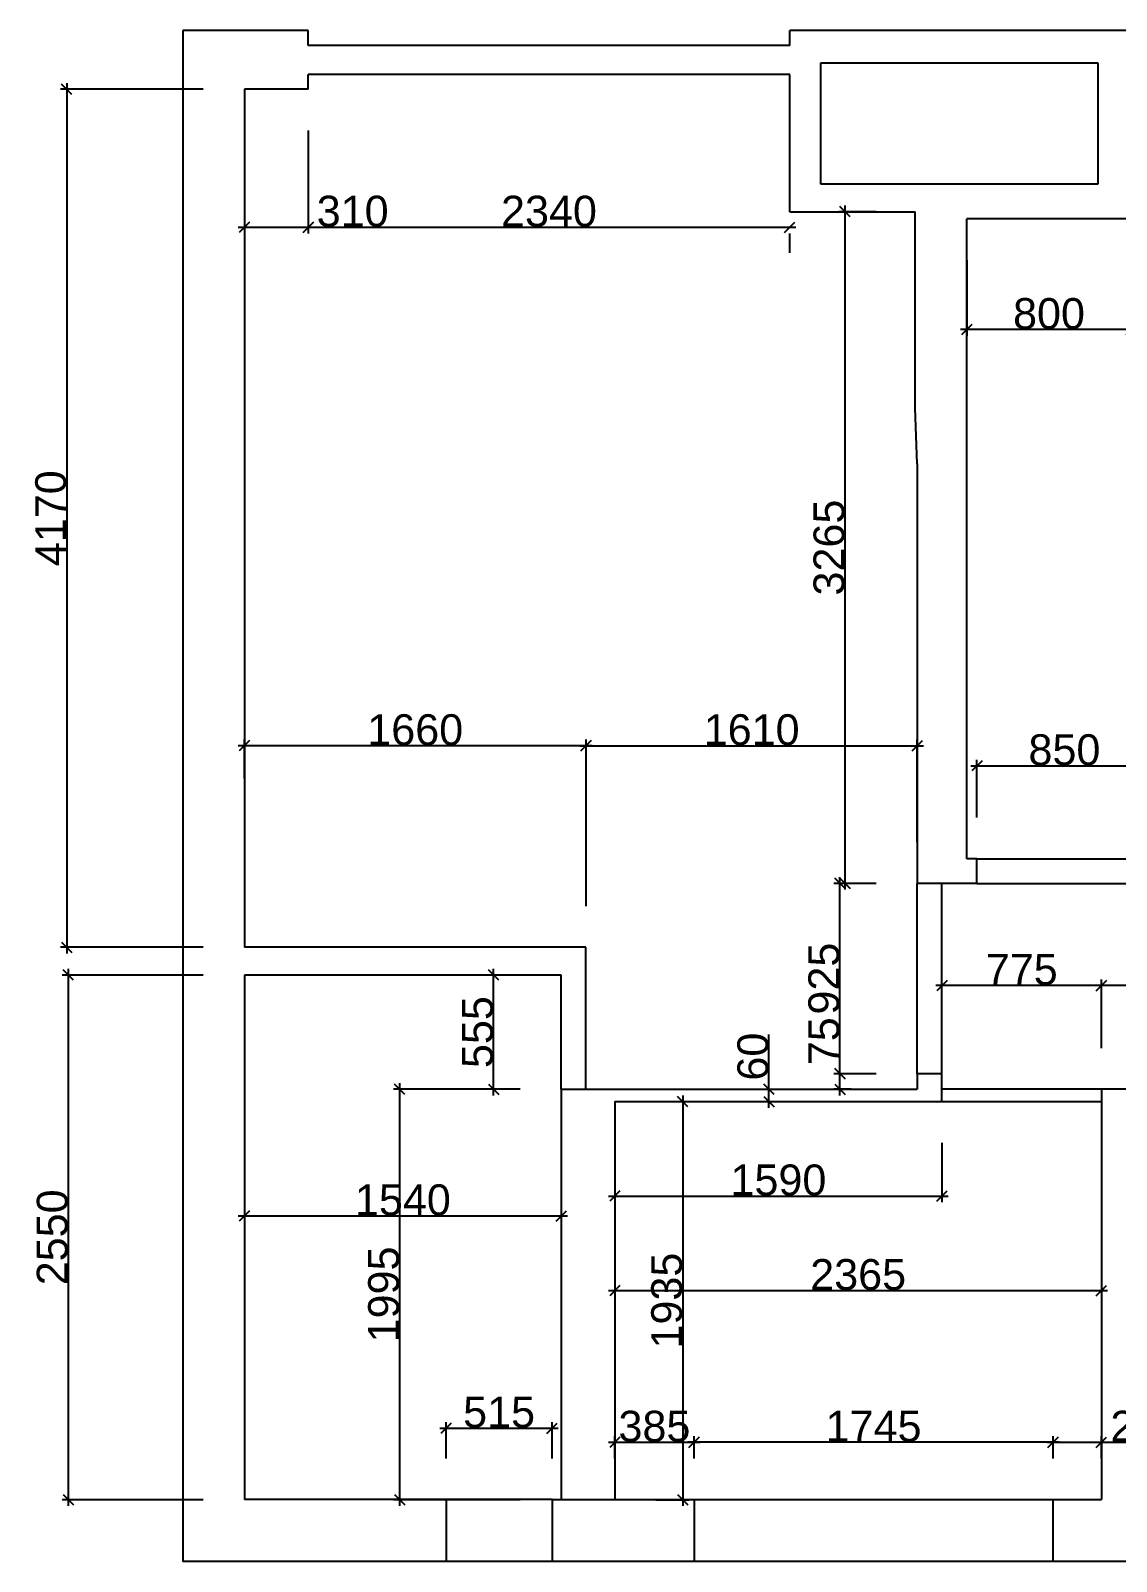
# Model space of a CAD drawing. Header units: millimetres. Extents: x -1666 to 220555, y -7114 to 28673.
# Drawn here: x 41979 to 47256, y 20098 to 27538 of the extents above; entities that cross this region are included whole.
import ezdxf

# ---------------------------------------------------------------- set-up
doc = ezdxf.new("R2010")
doc.units = ezdxf.units.MM
doc.header["$LTSCALE"] = 80
doc.styles.get("Standard").update_dxf_attribs({"font": 'arial.ttf'})
doc.dimstyles.new('ISO-25', dxfattribs={"dimtxt": 150, "dimasz": 50, "dimexe": 30, "dimexo": 200, "dimtad": 1, "dimtxsty": 'Standard', "dimblk": 'OBLIQUE', "dimcen": 2.5, "dimdle": 30, "dimclrd": 3, "dimclre": 3, "dimclrt": 3, "dimadec": 0, "dimazin": 0, "dimtfac": 1, "dimtmove": 0, "dimatfit": 3, "dimfxl": 1, "dimtfillclr": 3, "dimarcsym": 0})

# ---------------------------------------------------------------- blocks, each defined once
blk = doc.blocks.new('_Oblique')
at = {"color": 0, "linetype": 'ByBlock', "lineweight": -2}
blk.add_line((-0.5, -0.5), (0.5, 0.5), dxfattribs=at)
blk = doc.blocks.new('*D313')
at = {"color": 3, "lineweight": -2, "transparency": 16777216}
for p, q in [((47183.2, 22592.8), (47183.2, 22926.6)), ((48408.2, 22592.8), (48408.2, 22926.6)), ((48438.2, 22896.6), (47153.2, 22896.6))]:
    blk.add_line(p, q, dxfattribs=at)
at = {"layer": 'Defpoints', "color": 0, "transparency": 16777216}
for p in [(47183.2, 22896.6), (47183.2, 22392.8), (48408.2, 22392.8)]:
    blk.add_point(p, dxfattribs=at)
at = {"color": 3, "lineweight": -2, "transparency": 16777216, "xscale": 50, "yscale": 50, "zscale": 50, "rotation": 180}
blk.add_blockref('_Oblique', (47183.2, 22896.6), dxfattribs=at)
at = {"color": 3, "lineweight": -2, "transparency": 16777216, "xscale": 50, "yscale": 50, "zscale": 50}
blk.add_blockref('_Oblique', (48408.2, 22896.6), dxfattribs=at)
at = {"color": 3, "transparency": 16777216, "insert": (47795.7, 22973.8), "char_height": 150, "attachment_point": 5}
blk.add_mtext('1225', dxfattribs=at)
blk = doc.blocks.new('*D314')
at = {"color": 3, "lineweight": -2, "transparency": 16777216}
for p, q in [((46408.2, 22592.8), (46408.2, 22926.6)), ((47183.2, 22592.8), (47183.2, 22926.6)), ((47213.2, 22896.6), (46378.2, 22896.6))]:
    blk.add_line(p, q, dxfattribs=at)
at = {"layer": 'Defpoints', "color": 0, "transparency": 16777216}
for p in [(46408.2, 22896.6), (46408.2, 22392.8), (47183.2, 22392.8)]:
    blk.add_point(p, dxfattribs=at)
at = {"color": 3, "lineweight": -2, "transparency": 16777216, "xscale": 50, "yscale": 50, "zscale": 50, "rotation": 180}
blk.add_blockref('_Oblique', (46408.2, 22896.6), dxfattribs=at)
at = {"color": 3, "lineweight": -2, "transparency": 16777216, "xscale": 50, "yscale": 50, "zscale": 50}
blk.add_blockref('_Oblique', (47183.2, 22896.6), dxfattribs=at)
at = {"color": 3, "transparency": 16777216, "insert": (46795.7, 22973.5), "char_height": 150, "attachment_point": 5}
blk.add_mtext('775', dxfattribs=at)
blk = doc.blocks.new('*D315')
at = {"color": 3, "lineweight": -2, "transparency": 16777216}
for p, q in [((46548.2, 23964.4), (47458.2, 23964.4)), ((46578.2, 23712.8), (46578.2, 23994.4)), ((47428.2, 23712.8), (47428.2, 23994.4))]:
    blk.add_line(p, q, dxfattribs=at)
at = {"layer": 'Defpoints', "color": 0, "transparency": 16777216}
for p in [(47428.2, 23964.4), (46578.2, 23512.8), (47428.2, 23512.8)]:
    blk.add_point(p, dxfattribs=at)
at = {"color": 3, "lineweight": -2, "transparency": 16777216, "xscale": 50, "yscale": 50, "zscale": 50, "rotation": 180}
blk.add_blockref('_Oblique', (46578.2, 23964.4), dxfattribs=at)
at = {"color": 3, "lineweight": -2, "transparency": 16777216, "xscale": 50, "yscale": 50, "zscale": 50}
blk.add_blockref('_Oblique', (47428.2, 23964.4), dxfattribs=at)
at = {"color": 3, "transparency": 16777216, "insert": (47003.2, 24041.7), "char_height": 150, "attachment_point": 5}
blk.add_mtext('850', dxfattribs=at)
blk = doc.blocks.new('*D318')
at = {"color": 3, "lineweight": -2, "transparency": 16777216}
for p, q in [((45567, 22392.8), (45567, 22659.3)), ((45440.1, 22392.8), (45597, 22392.8)), ((45440.1, 22332.8), (45597, 22332.8)), ((45567, 22302.8), (45567, 22392.8))]:
    blk.add_line(p, q, dxfattribs=at)
at = {"layer": 'Defpoints', "color": 0, "transparency": 16777216}
for p in [(45240.1, 22392.8), (45240.1, 22332.8), (45567, 22392.8)]:
    blk.add_point(p, dxfattribs=at)
at = {"color": 3, "lineweight": -2, "transparency": 16777216, "xscale": 50, "yscale": 50, "zscale": 50}
for p, rotation in [((45567, 22392.8), 90), ((45567, 22332.8), 270)]:
    blk.add_blockref('_Oblique', p, dxfattribs=dict(at, rotation=rotation))
at = {"color": 3, "transparency": 16777216, "insert": (45489.8, 22551.1), "char_height": 150, "attachment_point": 5, "rotation": 90}
blk.add_mtext('60', dxfattribs=at)
blk = doc.blocks.new('*D319')
at = {"color": 3, "lineweight": -2, "transparency": 16777216}
for p, q in [((44358.2, 22947.8), (44199.2, 22947.8)), ((44229.2, 22362.8), (44229.2, 22977.8)), ((44358.2, 22392.8), (44199.2, 22392.8))]:
    blk.add_line(p, q, dxfattribs=at)
at = {"layer": 'Defpoints', "color": 0, "transparency": 16777216}
for p in [(44229.2, 22947.8), (44558.2, 22947.8), (44558.2, 22392.8)]:
    blk.add_point(p, dxfattribs=at)
at = {"color": 3, "lineweight": -2, "transparency": 16777216, "xscale": 50, "yscale": 50, "zscale": 50}
for p, rotation in [((44229.2, 22947.8), 90), ((44229.2, 22392.8), 270)]:
    blk.add_blockref('_Oblique', p, dxfattribs=dict(at, rotation=rotation))
at = {"color": 3, "transparency": 16777216, "insert": (44152.3, 22670.3), "char_height": 150, "attachment_point": 5, "rotation": 90}
blk.add_mtext('555', dxfattribs=at)
blk = doc.blocks.new('*D320')
at = {"color": 3, "lineweight": -2, "transparency": 16777216}
for p, q in [((45912, 22467.8), (45912, 22733.9)), ((46088.2, 22467.8), (45882, 22467.8)), ((45912, 22362.8), (45912, 22467.8)), ((45966.3, 22392.8), (45882, 22392.8))]:
    blk.add_line(p, q, dxfattribs=at)
at = {"layer": 'Defpoints', "color": 0, "transparency": 16777216}
for p in [(45912, 22467.8), (46288.2, 22467.8), (46166.3, 22392.8)]:
    blk.add_point(p, dxfattribs=at)
at = {"color": 3, "lineweight": -2, "transparency": 16777216, "xscale": 50, "yscale": 50, "zscale": 50}
for p, rotation in [((45912, 22467.8), 90), ((45912, 22392.8), 270)]:
    blk.add_blockref('_Oblique', p, dxfattribs=dict(at, rotation=rotation))
at = {"color": 3, "transparency": 16777216, "insert": (45835.1, 22625.9), "char_height": 150, "attachment_point": 5, "rotation": 90}
blk.add_mtext('75', dxfattribs=at)
blk = doc.blocks.new('*D321')
at = {"color": 3, "lineweight": -2, "transparency": 16777216}
for p, q in [((46088.2, 23392.8), (45882, 23392.8)), ((45912, 22437.8), (45912, 23422.8)), ((46088.2, 22467.8), (45882, 22467.8))]:
    blk.add_line(p, q, dxfattribs=at)
at = {"layer": 'Defpoints', "color": 0, "transparency": 16777216}
for p in [(45912, 23392.8), (46288.2, 23392.8), (46288.2, 22467.8)]:
    blk.add_point(p, dxfattribs=at)
at = {"color": 3, "lineweight": -2, "transparency": 16777216, "xscale": 50, "yscale": 50, "zscale": 50}
for p, rotation in [((45912, 23392.8), 90), ((45912, 22467.8), 270)]:
    blk.add_blockref('_Oblique', p, dxfattribs=dict(at, rotation=rotation))
at = {"color": 3, "transparency": 16777216, "insert": (45834.8, 22930.3), "char_height": 150, "attachment_point": 5, "rotation": 90}
blk.add_mtext('925', dxfattribs=at)
blk = doc.blocks.new('*D322')
at = {"color": 3, "lineweight": -2, "transparency": 16777216}
for p, q in [((46088.2, 26657.8), (45907, 26657.8)), ((45937, 23362.8), (45937, 26687.8)), ((46088.2, 23392.8), (45907, 23392.8))]:
    blk.add_line(p, q, dxfattribs=at)
at = {"layer": 'Defpoints', "color": 0, "transparency": 16777216}
for p in [(45937, 26657.8), (46288.2, 26657.8), (46288.2, 23392.8)]:
    blk.add_point(p, dxfattribs=at)
at = {"color": 3, "lineweight": -2, "transparency": 16777216, "xscale": 50, "yscale": 50, "zscale": 50}
for p, rotation in [((45937, 26657.8), 90), ((45937, 23392.8), 270)]:
    blk.add_blockref('_Oblique', p, dxfattribs=dict(at, rotation=rotation))
at = {"color": 3, "transparency": 16777216, "insert": (45859.8, 25025.3), "char_height": 150, "attachment_point": 5, "rotation": 90}
blk.add_mtext('3265', dxfattribs=at)
blk = doc.blocks.new('*D323')
at = {"color": 3, "lineweight": -2, "transparency": 16777216}
for p, q in [((44648.2, 24061.8), (46318.2, 24061.8)), ((44678.2, 23282.8), (44678.2, 24091.8)), ((46288.2, 23592.8), (46288.2, 24091.8))]:
    blk.add_line(p, q, dxfattribs=at)
at = {"layer": 'Defpoints', "color": 0, "transparency": 16777216}
for p in [(46288.2, 24061.8), (46288.2, 23392.8), (44678.2, 23082.8)]:
    blk.add_point(p, dxfattribs=at)
at = {"color": 3, "lineweight": -2, "transparency": 16777216, "xscale": 50, "yscale": 50, "zscale": 50, "rotation": 180}
blk.add_blockref('_Oblique', (44678.2, 24061.8), dxfattribs=at)
at = {"color": 3, "lineweight": -2, "transparency": 16777216, "xscale": 50, "yscale": 50, "zscale": 50}
blk.add_blockref('_Oblique', (46288.2, 24061.8), dxfattribs=at)
at = {"color": 3, "transparency": 16777216, "insert": (45483.2, 24139.1), "char_height": 150, "attachment_point": 5}
blk.add_mtext('1610', dxfattribs=at)
blk = doc.blocks.new('*D324')
at = {"color": 3, "lineweight": -2, "transparency": 16777216}
for p, q in [((44708.2, 24061.8), (42988.2, 24061.8)), ((43018.2, 23902.5), (43018.2, 24091.8)), ((44678.2, 23282.8), (44678.2, 24091.8))]:
    blk.add_line(p, q, dxfattribs=at)
at = {"layer": 'Defpoints', "color": 0, "transparency": 16777216}
for p in [(43018.2, 24061.8), (43018.2, 23702.5), (44678.2, 23082.8)]:
    blk.add_point(p, dxfattribs=at)
at = {"color": 3, "lineweight": -2, "transparency": 16777216, "xscale": 50, "yscale": 50, "zscale": 50, "rotation": 180}
blk.add_blockref('_Oblique', (43018.2, 24061.8), dxfattribs=at)
at = {"color": 3, "lineweight": -2, "transparency": 16777216, "xscale": 50, "yscale": 50, "zscale": 50}
blk.add_blockref('_Oblique', (44678.2, 24061.8), dxfattribs=at)
at = {"color": 3, "transparency": 16777216, "insert": (43848.2, 24139.1), "char_height": 150, "attachment_point": 5}
blk.add_mtext('1660', dxfattribs=at)
blk = doc.blocks.new('*D325')
at = {"color": 3, "lineweight": -2, "transparency": 16777216}
for p, q in [((43018.2, 27052.8), (43018.2, 26552.2)), ((43328.2, 27052.8), (43328.2, 26552.2)), ((42988.2, 26582.2), (43328.2, 26582.2)), ((43328.2, 26582.2), (43710.2, 26582.2))]:
    blk.add_line(p, q, dxfattribs=at)
at = {"layer": 'Defpoints', "color": 0, "transparency": 16777216}
for p in [(43018.2, 27252.8), (43328.2, 27252.8), (43328.2, 26582.2)]:
    blk.add_point(p, dxfattribs=at)
at = {"color": 3, "lineweight": -2, "transparency": 16777216, "xscale": 50, "yscale": 50, "zscale": 50, "rotation": 180}
blk.add_blockref('_Oblique', (43018.2, 26582.2), dxfattribs=at)
at = {"color": 3, "lineweight": -2, "transparency": 16777216, "xscale": 50, "yscale": 50, "zscale": 50}
blk.add_blockref('_Oblique', (43328.2, 26582.2), dxfattribs=at)
at = {"color": 3, "transparency": 16777216, "insert": (43544.2, 26659.4), "char_height": 150, "attachment_point": 5}
blk.add_mtext('310', dxfattribs=at)
blk = doc.blocks.new('*D326')
at = {"color": 3, "lineweight": -2, "transparency": 16777216}
for p, q in [((43328.2, 26782.2), (43328.2, 26612.2)), ((43298.2, 26582.2), (45698.2, 26582.2)), ((45668.2, 26457.8), (45668.2, 26552.2))]:
    blk.add_line(p, q, dxfattribs=at)
at = {"layer": 'Defpoints', "color": 0, "transparency": 16777216}
for p in [(45668.2, 26657.8), (43328.2, 26582.2), (45668.2, 26582.2)]:
    blk.add_point(p, dxfattribs=at)
at = {"color": 3, "lineweight": -2, "transparency": 16777216, "xscale": 50, "yscale": 50, "zscale": 50, "rotation": 180}
blk.add_blockref('_Oblique', (43328.2, 26582.2), dxfattribs=at)
at = {"color": 3, "lineweight": -2, "transparency": 16777216, "xscale": 50, "yscale": 50, "zscale": 50}
blk.add_blockref('_Oblique', (45668.2, 26582.2), dxfattribs=at)
at = {"color": 3, "transparency": 16777216, "insert": (44498.2, 26659.4), "char_height": 150, "attachment_point": 5}
blk.add_mtext('2340', dxfattribs=at)
blk = doc.blocks.new('*D331')
at = {"color": 3, "lineweight": -2, "transparency": 16777216}
for p, q in [((46528.2, 26422.8), (46528.2, 26054.6)), ((47328.2, 26422.8), (47328.2, 26054.6)), ((47358.2, 26084.6), (46498.2, 26084.6))]:
    blk.add_line(p, q, dxfattribs=at)
at = {"layer": 'Defpoints', "color": 0, "transparency": 16777216}
for p in [(46528.2, 26622.8), (47328.2, 26622.8), (46528.2, 26084.6)]:
    blk.add_point(p, dxfattribs=at)
at = {"color": 3, "lineweight": -2, "transparency": 16777216, "xscale": 50, "yscale": 50, "zscale": 50, "rotation": 180}
blk.add_blockref('_Oblique', (46528.2, 26084.6), dxfattribs=at)
at = {"color": 3, "lineweight": -2, "transparency": 16777216, "xscale": 50, "yscale": 50, "zscale": 50}
blk.add_blockref('_Oblique', (47328.2, 26084.6), dxfattribs=at)
at = {"color": 3, "transparency": 16777216, "insert": (46928.2, 26161.8), "char_height": 150, "attachment_point": 5}
blk.add_mtext('800', dxfattribs=at)
blk = doc.blocks.new('*D332')
at = {"color": 3, "lineweight": -2, "transparency": 16777216}
for p, q in [((43998.2, 20597.8), (43998.2, 20775.1)), ((44513.2, 20597.8), (44513.2, 20775.1)), ((43968.2, 20745.1), (44543.2, 20745.1))]:
    blk.add_line(p, q, dxfattribs=at)
at = {"layer": 'Defpoints', "color": 0, "transparency": 16777216}
for p in [(44513.2, 20745.1), (43998.2, 20397.8), (44513.2, 20397.8)]:
    blk.add_point(p, dxfattribs=at)
at = {"color": 3, "lineweight": -2, "transparency": 16777216, "xscale": 50, "yscale": 50, "zscale": 50, "rotation": 180}
blk.add_blockref('_Oblique', (43998.2, 20745.1), dxfattribs=at)
at = {"color": 3, "lineweight": -2, "transparency": 16777216, "xscale": 50, "yscale": 50, "zscale": 50}
blk.add_blockref('_Oblique', (44513.2, 20745.1), dxfattribs=at)
at = {"color": 3, "transparency": 16777216, "insert": (44255.7, 20822.3), "char_height": 150, "attachment_point": 5}
blk.add_mtext('515', dxfattribs=at)
blk = doc.blocks.new('*D333')
at = {"color": 3, "lineweight": -2, "transparency": 16777216}
for p, q in [((43772.6, 22422.8), (43772.6, 20367.8)), ((44358.2, 22392.8), (43742.6, 22392.8)), ((44358.2, 20397.8), (43742.6, 20397.8))]:
    blk.add_line(p, q, dxfattribs=at)
at = {"layer": 'Defpoints', "color": 0, "transparency": 16777216}
for p in [(44558.2, 22392.8), (43772.6, 20397.8), (44558.2, 20397.8)]:
    blk.add_point(p, dxfattribs=at)
at = {"color": 3, "lineweight": -2, "transparency": 16777216, "xscale": 50, "yscale": 50, "zscale": 50}
for p, rotation in [((43772.6, 22392.8), 90), ((43772.6, 20397.8), 270)]:
    blk.add_blockref('_Oblique', p, dxfattribs=dict(at, rotation=rotation))
at = {"color": 3, "transparency": 16777216, "insert": (43695.4, 21395.3), "char_height": 150, "attachment_point": 5, "rotation": 90}
blk.add_mtext('1995', dxfattribs=at)
blk = doc.blocks.new('*D334')
at = {"color": 3, "lineweight": -2, "transparency": 16777216}
for p, q in [((43018.2, 21872.8), (43018.2, 21806.9)), ((44558.2, 21872.8), (44558.2, 21806.9)), ((42988.2, 21776.9), (44588.2, 21776.9))]:
    blk.add_line(p, q, dxfattribs=at)
at = {"layer": 'Defpoints', "color": 0, "transparency": 16777216}
for p in [(44558.2, 21776.9), (43018.2, 21672.8), (44558.2, 21672.8)]:
    blk.add_point(p, dxfattribs=at)
at = {"color": 3, "lineweight": -2, "transparency": 16777216, "xscale": 50, "yscale": 50, "zscale": 50, "rotation": 180}
blk.add_blockref('_Oblique', (43018.2, 21776.9), dxfattribs=at)
at = {"color": 3, "lineweight": -2, "transparency": 16777216, "xscale": 50, "yscale": 50, "zscale": 50}
blk.add_blockref('_Oblique', (44558.2, 21776.9), dxfattribs=at)
at = {"color": 3, "transparency": 16777216, "insert": (43788.2, 21854.1), "char_height": 150, "attachment_point": 5}
blk.add_mtext('1540', dxfattribs=at)
blk = doc.blocks.new('*D335')
at = {"color": 3, "lineweight": -2, "transparency": 16777216}
for p, q in [((42818.2, 22947.8), (42132.4, 22947.8)), ((42162.4, 22977.8), (42162.4, 20367.8)), ((42818.2, 20397.8), (42132.4, 20397.8))]:
    blk.add_line(p, q, dxfattribs=at)
at = {"layer": 'Defpoints', "color": 0, "transparency": 16777216}
for p in [(43018.2, 22947.8), (42162.4, 20397.8), (43018.2, 20397.8)]:
    blk.add_point(p, dxfattribs=at)
at = {"color": 3, "lineweight": -2, "transparency": 16777216, "xscale": 50, "yscale": 50, "zscale": 50}
for p, rotation in [((42162.4, 22947.8), 90), ((42162.4, 20397.8), 270)]:
    blk.add_blockref('_Oblique', p, dxfattribs=dict(at, rotation=rotation))
at = {"color": 3, "transparency": 16777216, "insert": (42085.2, 21672.8), "char_height": 150, "attachment_point": 5, "rotation": 90}
blk.add_mtext('2550', dxfattribs=at)
blk = doc.blocks.new('*D336')
at = {"color": 3, "lineweight": -2, "transparency": 16777216}
for p, q in [((42818.2, 27252.8), (42124.8, 27252.8)), ((42154.8, 27282.8), (42154.8, 23052.8)), ((42818.2, 23082.8), (42124.8, 23082.8))]:
    blk.add_line(p, q, dxfattribs=at)
at = {"layer": 'Defpoints', "color": 0, "transparency": 16777216}
for p in [(43018.2, 27252.8), (42154.8, 23082.8), (43018.2, 23082.8)]:
    blk.add_point(p, dxfattribs=at)
at = {"color": 3, "lineweight": -2, "transparency": 16777216, "xscale": 50, "yscale": 50, "zscale": 50}
for p, rotation in [((42154.8, 27252.8), 90), ((42154.8, 23082.8), 270)]:
    blk.add_blockref('_Oblique', p, dxfattribs=dict(at, rotation=rotation))
at = {"color": 3, "transparency": 16777216, "insert": (42077.6, 25167.8), "char_height": 150, "attachment_point": 5, "rotation": 90}
blk.add_mtext('4170', dxfattribs=at)
blk = doc.blocks.new('*D337')
at = {"color": 3, "lineweight": -2, "transparency": 16777216}
for p, q in [((44818.2, 21565.3), (44818.2, 21444)), ((47183.2, 21565.3), (47183.2, 21444)), ((44788.2, 21414), (47213.2, 21414))]:
    blk.add_line(p, q, dxfattribs=at)
at = {"layer": 'Defpoints', "color": 0, "transparency": 16777216}
for p in [(44818.2, 21365.3), (47183.2, 21414), (47183.2, 21365.3)]:
    blk.add_point(p, dxfattribs=at)
at = {"color": 3, "lineweight": -2, "transparency": 16777216, "xscale": 50, "yscale": 50, "zscale": 50, "rotation": 180}
blk.add_blockref('_Oblique', (44818.2, 21414), dxfattribs=at)
at = {"color": 3, "lineweight": -2, "transparency": 16777216, "xscale": 50, "yscale": 50, "zscale": 50}
blk.add_blockref('_Oblique', (47183.2, 21414), dxfattribs=at)
at = {"color": 3, "transparency": 16777216, "insert": (46000.7, 21491.2), "char_height": 150, "attachment_point": 5}
blk.add_mtext('2365', dxfattribs=at)
blk = doc.blocks.new('*D338')
at = {"color": 3, "lineweight": -2, "transparency": 16777216}
for p, q in [((44818.2, 22132.8), (44818.2, 21843.6)), ((46408.2, 22132.8), (46408.2, 21843.6)), ((44788.2, 21873.6), (46438.2, 21873.6))]:
    blk.add_line(p, q, dxfattribs=at)
at = {"layer": 'Defpoints', "color": 0, "transparency": 16777216}
for p in [(44818.2, 22332.8), (46408.2, 22332.8), (46408.2, 21873.6)]:
    blk.add_point(p, dxfattribs=at)
at = {"color": 3, "lineweight": -2, "transparency": 16777216, "xscale": 50, "yscale": 50, "zscale": 50, "rotation": 180}
blk.add_blockref('_Oblique', (44818.2, 21873.6), dxfattribs=at)
at = {"color": 3, "lineweight": -2, "transparency": 16777216, "xscale": 50, "yscale": 50, "zscale": 50}
blk.add_blockref('_Oblique', (46408.2, 21873.6), dxfattribs=at)
at = {"color": 3, "transparency": 16777216, "insert": (45613.2, 21950.8), "char_height": 150, "attachment_point": 5}
blk.add_mtext('1590', dxfattribs=at)
blk = doc.blocks.new('*D339')
at = {"color": 3, "lineweight": -2, "transparency": 16777216}
for p, q in [((45018.2, 22332.8), (45178.2, 22332.8)), ((45148.2, 22362.8), (45148.2, 20367.8)), ((45018.2, 20397.8), (45178.2, 20397.8))]:
    blk.add_line(p, q, dxfattribs=at)
at = {"layer": 'Defpoints', "color": 0, "transparency": 16777216}
for p in [(44818.2, 22332.8), (44818.2, 20397.8), (45148.2, 20397.8)]:
    blk.add_point(p, dxfattribs=at)
at = {"color": 3, "lineweight": -2, "transparency": 16777216, "xscale": 50, "yscale": 50, "zscale": 50}
for p, rotation in [((45148.2, 22332.8), 90), ((45148.2, 20397.8), 270)]:
    blk.add_blockref('_Oblique', p, dxfattribs=dict(at, rotation=rotation))
at = {"color": 3, "transparency": 16777216, "insert": (45071, 21365.3), "char_height": 150, "attachment_point": 5, "rotation": 90}
blk.add_mtext('1935', dxfattribs=at)
blk = doc.blocks.new('*D340')
at = {"color": 3, "lineweight": -2, "transparency": 16777216}
for p, q in [((44818.2, 20597.8), (44818.2, 20706.6)), ((45203.2, 20597.8), (45203.2, 20706.6)), ((44788.2, 20676.6), (45233.2, 20676.6))]:
    blk.add_line(p, q, dxfattribs=at)
at = {"layer": 'Defpoints', "color": 0, "transparency": 16777216}
for p in [(45203.2, 20676.6), (44818.2, 20397.8), (45203.2, 20397.8)]:
    blk.add_point(p, dxfattribs=at)
at = {"color": 3, "lineweight": -2, "transparency": 16777216, "xscale": 50, "yscale": 50, "zscale": 50, "rotation": 180}
blk.add_blockref('_Oblique', (44818.2, 20676.6), dxfattribs=at)
at = {"color": 3, "lineweight": -2, "transparency": 16777216, "xscale": 50, "yscale": 50, "zscale": 50}
blk.add_blockref('_Oblique', (45203.2, 20676.6), dxfattribs=at)
at = {"color": 3, "transparency": 16777216, "insert": (45010.7, 20753.9), "char_height": 150, "attachment_point": 5}
blk.add_mtext('385', dxfattribs=at)
blk = doc.blocks.new('*D341')
at = {"color": 3, "lineweight": -2, "transparency": 16777216}
for p, q in [((45203.2, 20597.8), (45203.2, 20706.6)), ((46948.2, 20597.8), (46948.2, 20706.6)), ((46978.2, 20676.6), (45173.2, 20676.6))]:
    blk.add_line(p, q, dxfattribs=at)
at = {"layer": 'Defpoints', "color": 0, "transparency": 16777216}
for p in [(45203.2, 20676.6), (45203.2, 20397.8), (46948.2, 20397.8)]:
    blk.add_point(p, dxfattribs=at)
at = {"color": 3, "lineweight": -2, "transparency": 16777216, "xscale": 50, "yscale": 50, "zscale": 50, "rotation": 180}
blk.add_blockref('_Oblique', (45203.2, 20676.6), dxfattribs=at)
at = {"color": 3, "lineweight": -2, "transparency": 16777216, "xscale": 50, "yscale": 50, "zscale": 50}
blk.add_blockref('_Oblique', (46948.2, 20676.6), dxfattribs=at)
at = {"color": 3, "transparency": 16777216, "insert": (46075.7, 20753.8), "char_height": 150, "attachment_point": 5}
blk.add_mtext('1745', dxfattribs=at)
blk = doc.blocks.new('*D342')
at = {"color": 3, "lineweight": -2, "transparency": 16777216}
for p, q in [((46948.2, 20597.8), (46948.2, 20706.6)), ((47183.2, 20597.8), (47183.2, 20706.6)), ((46918.2, 20676.6), (47183.2, 20676.6)), ((47183.2, 20676.6), (47569.5, 20676.6))]:
    blk.add_line(p, q, dxfattribs=at)
at = {"layer": 'Defpoints', "color": 0, "transparency": 16777216}
for p in [(47183.2, 20676.6), (46948.2, 20397.8), (47183.2, 20397.8)]:
    blk.add_point(p, dxfattribs=at)
at = {"color": 3, "lineweight": -2, "transparency": 16777216, "xscale": 50, "yscale": 50, "zscale": 50, "rotation": 180}
blk.add_blockref('_Oblique', (46948.2, 20676.6), dxfattribs=at)
at = {"color": 3, "lineweight": -2, "transparency": 16777216, "xscale": 50, "yscale": 50, "zscale": 50}
blk.add_blockref('_Oblique', (47183.2, 20676.6), dxfattribs=at)
at = {"color": 3, "transparency": 16777216, "insert": (47401.3, 20753.9), "char_height": 150, "attachment_point": 5}
blk.add_mtext('235', dxfattribs=at)

msp = doc.modelspace()

# ---------------------------------------------------------------- linework, layer by layer
at = {"color": 2, "true_color": 0xf1eb1f}
for p, q in [((43328.155, 27537.843), (42718.155, 27537.843)), ((42718.155, 27537.843), (42718.155, 20097.843)), ((43328.155, 27465.343), (43328.155, 27537.843)), ((47328.155, 27537.843), (45668.155, 27537.843)), ((45668.155, 27465.343), (45668.155, 27537.843)), ((45668.155, 27465.343), (43328.155, 27465.343)), ((45819.708, 27380.511), (47165.729, 27380.511)), ((45819.708, 26790.781), (45819.708, 27380.511)), ((47165.729, 27380.511), (47165.729, 26790.781)), ((43328.155, 27252.843), (43328.155, 27325.343)), ((45668.155, 27325.343), (43328.155, 27325.343)), ((45668.155, 26657.843), (45668.155, 27325.343)), ((43018.155, 27252.843), (43018.155, 23082.843)), ((43328.155, 27252.843), (43018.155, 27252.843)), ((47165.729, 26790.781), (45819.708, 26790.781)), ((45668.155, 26657.843), (46278.155, 26657.843)), ((46278.155, 25702.843), (46278.155, 26657.843)), ((46528.155, 23512.843), (46528.155, 26622.843)), ((46288.155, 25432.843), (46278.155, 25702.843)), ((46288.155, 25432.843), (46288.155, 23392.843)), ((46578.155, 23512.843), (46528.155, 23512.843)), ((46578.155, 23392.843), (46578.155, 23512.843)), ((46578.155, 23392.843), (46528.155, 23392.843)), ((44678.155, 23082.843), (43018.155, 23082.843)), ((43018.155, 22947.843), (43018.155, 20397.843)), ((44558.155, 22947.843), (43018.155, 22947.843)), ((46288.155, 22467.843), (46288.155, 22392.843)), ((46408.155, 22467.843), (46288.155, 22467.843)), ((46408.155, 22332.843), (46408.155, 22467.843)), ((44558.155, 22392.843), (46288.155, 22392.843)), ((44558.155, 22392.843), (44558.155, 20397.843)), ((44818.155, 22332.843), (46408.155, 22332.843)), ((48408.155, 22392.843), (47183.155, 22392.843)), ((44513.155, 20397.843), (43018.155, 20397.843)), ((43998.155, 20397.843), (43998.155, 20097.843)), ((44513.155, 20397.843), (44513.155, 20097.843)), ((45203.155, 20397.843), (45203.155, 20097.843)), ((46948.155, 20097.843), (46948.155, 20397.843)), ((44513.155, 20097.843), (42718.155, 20097.843)), ((46948.155, 20097.843), (44513.155, 20097.843)), ((47768.155, 20097.843), (46948.155, 20097.843))]:
    msp.add_line(p, q, dxfattribs=at)
at = {"color": 41, "true_color": 0xf4ee51}
for p, q in [((47328.155, 26622.843), (46528.155, 26622.843)), ((46578.155, 23512.843), (47428.155, 23512.843)), ((46578.155, 23392.843), (46288.155, 23392.843)), ((46288.155, 22467.843), (46288.155, 23392.843)), ((46408.155, 22467.843), (46408.155, 23392.843)), ((46578.155, 23392.843), (47428.155, 23392.843)), ((44678.155, 22392.843), (44678.155, 23082.843)), ((44558.155, 22392.843), (44558.155, 22947.843)), ((44818.155, 22332.843), (44818.155, 20397.843)), ((47183.155, 22392.843), (46408.155, 22392.843)), ((46408.155, 22332.843), (47183.155, 22332.843)), ((47183.155, 22392.843), (47183.155, 20397.843)), ((44513.155, 20397.843), (44558.155, 20397.843)), ((44558.155, 20397.843), (44818.155, 20397.843)), ((44818.155, 20397.843), (45203.155, 20397.843)), ((45203.155, 20397.843), (46948.155, 20397.843)), ((46948.155, 20397.843), (47183.155, 20397.843))]:
    msp.add_line(p, q, dxfattribs=at)

# ---------------------------------------------------------------- dimensions: what is measured, and where the dimension line sits
for base, p1, p2, picture, middle in [((42154.809, 23082.843), (43018.155, 27252.843), (43018.155, 23082.843), '*D336', (42077.598, 25167.843)), ((45937.02, 26657.843), (46288.155, 23392.843), (46288.155, 26657.843), '*D322', (45859.758, 25025.343)), ((45912.02, 23392.843), (46288.155, 22467.843), (46288.155, 23392.843), '*D321', (45834.809, 22930.343)), ((42162.383, 20397.843), (43018.155, 22947.843), (43018.155, 20397.843), '*D335', (42085.172, 21672.843)), ((44229.17, 22947.843), (44558.155, 22392.843), (44558.155, 22947.843), '*D319', (44152.266, 22670.343)), ((45912.02, 22467.843), (46166.264, 22392.843), (46288.155, 22467.843), '*D320', (45835.116, 22625.852)), ((45566.976, 22392.843), (45240.091, 22332.843), (45240.091, 22392.843), '*D318', (45489.765, 22551.056)), ((43772.647, 20397.843), (44558.155, 22392.843), (44558.155, 20397.843), '*D333', (43695.436, 21395.343)), ((45148.229, 20397.843), (44818.155, 22332.843), (44818.155, 20397.843), '*D339', (45070.967, 21365.343))]:
    dim = msp.add_linear_dim(base=base, p1=p1, p2=p2, angle=90, dimstyle='ISO-25', dxfattribs=at)
    dim.commit()
    dim.dimension.update_dxf_attribs({"geometry": picture, "text_midpoint": middle})
for base, p1, p2, picture, middle in [((43328.155, 26582.164), (43018.155, 27252.843), (43328.155, 27252.843), '*D325', (43544.179, 26659.426)), ((45668.155, 26582.164), (43328.155, 26582.164), (45668.155, 26657.843), '*D326', (44498.155, 26659.426)), ((46528.155, 26084.577), (47328.155, 26622.843), (46528.155, 26622.843), '*D331', (46928.155, 26161.788)), ((43018.155, 24061.846), (44678.155, 23082.843), (43018.155, 23702.478), '*D324', (43848.155, 24139.057)), ((46288.155, 24061.846), (44678.155, 23082.843), (46288.155, 23392.843), '*D323', (45483.155, 24139.057)), ((47428.155, 23964.444), (46578.155, 23512.843), (47428.155, 23512.843), '*D315', (47003.155, 24041.655)), ((46408.155, 22896.63), (47183.155, 22392.843), (46408.155, 22392.843), '*D314', (46795.655, 22973.534)), ((47183.155, 22896.63), (48408.155, 22392.843), (47183.155, 22392.843), '*D313', (47795.655, 22973.841)), ((46408.155, 21873.586), (44818.155, 22332.843), (46408.155, 22332.843), '*D338', (45613.155, 21950.797)), ((44558.155, 21776.93), (43018.155, 21672.843), (44558.155, 21672.843), '*D334', (43788.155, 21854.141)), ((47183.155, 21413.969), (44818.155, 21365.343), (47183.155, 21365.343), '*D337', (46000.655, 21491.231)), ((44513.155, 20745.128), (43998.155, 20397.843), (44513.155, 20397.843), '*D332', (44255.655, 20822.339)), ((45203.155, 20676.606), (44818.155, 20397.843), (45203.155, 20397.843), '*D340', (45010.655, 20753.868)), ((45203.155, 20676.606), (46948.155, 20397.843), (45203.155, 20397.843), '*D341', (46075.655, 20753.817)), ((47183.155, 20676.606), (46948.155, 20397.843), (47183.155, 20397.843), '*D342', (47401.327, 20753.868))]:
    dim = msp.add_linear_dim(base=base, p1=p1, p2=p2, dimstyle='ISO-25', dxfattribs=at)
    dim.commit()
    dim.dimension.update_dxf_attribs({"geometry": picture, "text_midpoint": middle})

doc.saveas('drawing.dxf')
